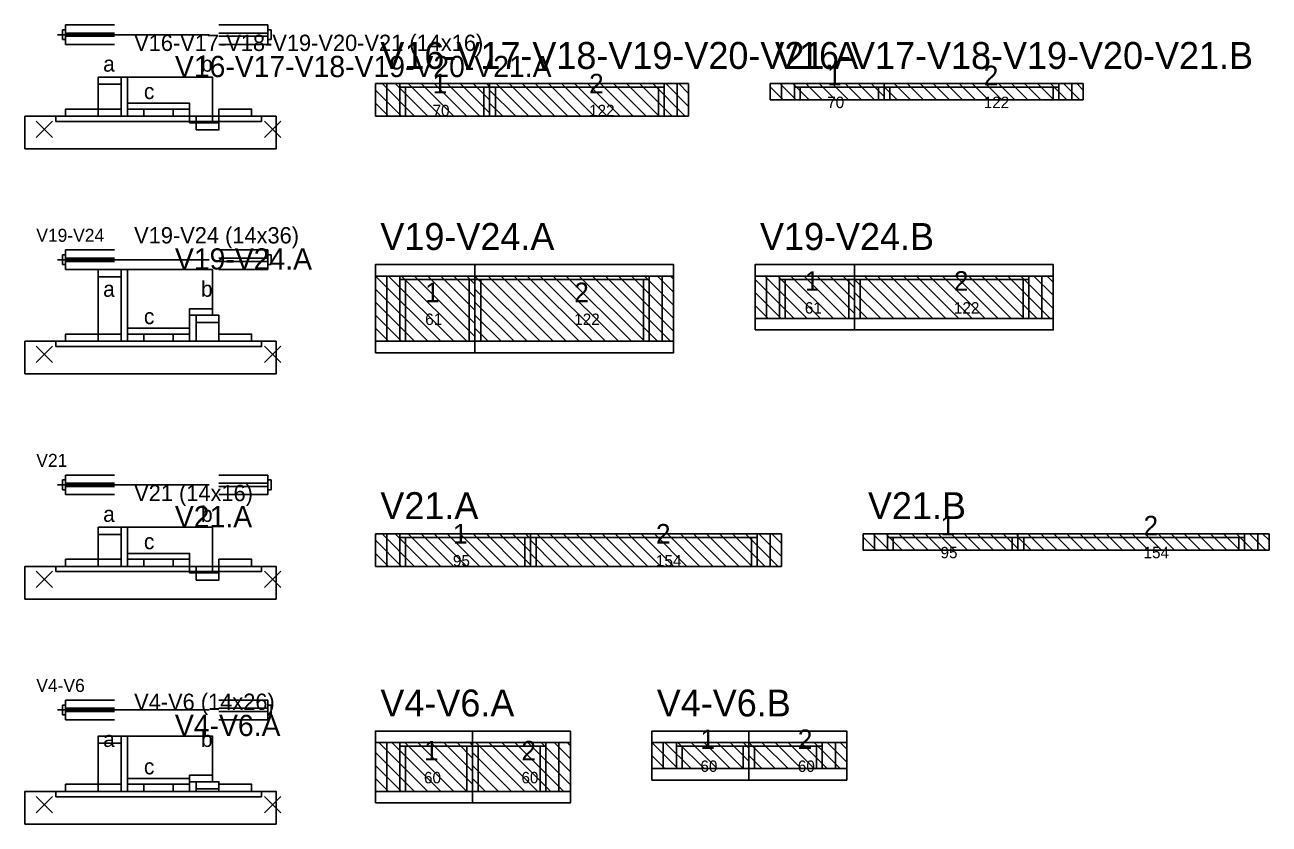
# Model space of a CAD drawing. Header units: metres. Extents: x -10 to 74425, y -2037 to 26.
# Drawn here: x 50046 to 50809, y -1456 to -966 of the extents above; entities that cross this region are included whole.
import ezdxf

# ---------------------------------------------------------------- set-up
doc = ezdxf.new("R2010")
doc.units = ezdxf.units.M
doc.layers.add('LABELS', color=3, linetype='Continuous')
doc.layers.add('VIGAS', color=7, linetype='Continuous')

msp = doc.modelspace()

# ---------------------------------------------------------------- linework, layer by layer
at = {"layer": 'VIGAS'}
for p, q in [((50068.6, -969), (50068.6, -975)), ((50070.6, -969), (50068.6, -969)), ((50070.6, -966), (50100.6, -966)), ((50070.6, -966), (50070.6, -978)), ((50164.6, -966), (50194.6, -966)), ((50194.6, -966), (50194.6, -978)), ((50194.6, -969), (50196.6, -969)), ((50196.6, -969), (50196.6, -975)), ((50065.6, -972), (50158.6, -972)), ((50070.6, -975), (50068.6, -975)), ((50070.6, -971), (50100.6, -971)), ((50070.6, -973), (50100.6, -973)), ((50164.6, -971), (50194.6, -971)), ((50164.6, -973), (50194.6, -973)), ((50194.6, -975), (50196.6, -975)), ((50070.6, -978), (50100.6, -978)), ((50164.6, -978), (50194.6, -978)), ((50260.6, -1002), (50330.6, -1002)), ((50260.6, -1022), (50260.6, -1002)), ((50276.6, -1022), (50260.6, -1006)), ((50284.6, -1022), (50264.6, -1002)), ((50267.6, -1022), (50267.6, -1002)), ((50292.6, -1022), (50272.6, -1002)), ((50275.6, -1022), (50275.6, -1002)), ((50275.6, -1004.2), (50330.6, -1004.2)), ((50279.1, -1022), (50279.1, -1004.2)), ((50300.6, -1022), (50280.6, -1002)), ((50308.6, -1022), (50288.6, -1002)), ((50316.6, -1022), (50296.6, -1002)), ((50324.6, -1022), (50304.6, -1002)), ((50330.6, -1020), (50312.6, -1002)), ((50330.6, -1012), (50320.6, -1002)), ((50327.1, -1022), (50327.1, -1004.2)), ((50330.6, -1004), (50328.6, -1002)), ((50330.6, -1022), (50330.6, -1002)), ((50330.6, -1022), (50330.6, -1002)), ((50330.6, -1002), (50452.6, -1002)), ((50330.6, -1022), (50330.6, -1002)), ((50330.6, -1022), (50330.6, -1002)), ((50330.6, -1022), (50330.6, -1002)), ((50330.6, -1004.2), (50437.6, -1004.2)), ((50346.6, -1022), (50330.6, -1006)), ((50334.1, -1022), (50334.1, -1004.2)), ((50354.6, -1022), (50334.6, -1002)), ((50362.6, -1022), (50342.6, -1002)), ((50370.6, -1022), (50350.6, -1002)), ((50378.6, -1022), (50358.6, -1002)), ((50386.6, -1022), (50366.6, -1002)), ((50394.6, -1022), (50374.6, -1002)), ((50402.6, -1022), (50382.6, -1002)), ((50410.6, -1022), (50390.6, -1002)), ((50418.6, -1022), (50398.6, -1002)), ((50426.6, -1022), (50406.6, -1002)), ((50434.6, -1022), (50414.6, -1002)), ((50442.6, -1022), (50422.6, -1002)), ((50450.6, -1022), (50430.6, -1002)), ((50434.1, -1022), (50434.1, -1004.2)), ((50437.6, -1022), (50437.6, -1002)), ((50452.6, -1016), (50438.6, -1002)), ((50445.6, -1022), (50445.6, -1002)), ((50452.6, -1008), (50446.6, -1002)), ((50452.6, -1022), (50452.6, -1002)), ((50502.6, -1002), (50572.6, -1002)), ((50502.6, -1012), (50502.6, -1002)), ((50510.6, -1012), (50502.6, -1004)), ((50518.6, -1012), (50508.6, -1002)), ((50509.6, -1012), (50509.6, -1002)), ((50526.6, -1012), (50516.6, -1002)), ((50517.6, -1012), (50517.6, -1002)), ((50517.6, -1004.2), (50572.6, -1004.2)), ((50521.1, -1012), (50521.1, -1004.2)), ((50534.6, -1012), (50524.6, -1002)), ((50542.6, -1012), (50532.6, -1002)), ((50550.6, -1012), (50540.6, -1002)), ((50558.6, -1012), (50548.6, -1002)), ((50566.6, -1012), (50556.6, -1002)), ((50572.6, -1010), (50564.6, -1002)), ((50569.1, -1012), (50569.1, -1004.2)), ((50572.6, -1012), (50572.6, -1002)), ((50572.6, -1012), (50572.6, -1002)), ((50572.6, -1002), (50694.6, -1002)), ((50572.6, -1012), (50572.6, -1002)), ((50572.6, -1012), (50572.6, -1002)), ((50572.6, -1012), (50572.6, -1002)), ((50572.6, -1002), (50572.6, -1002)), ((50580.6, -1012), (50572.6, -1004)), ((50572.6, -1004.2), (50679.6, -1004.2)), ((50576.1, -1012), (50576.1, -1004.2)), ((50588.6, -1012), (50578.6, -1002)), ((50596.6, -1012), (50586.6, -1002)), ((50604.6, -1012), (50594.6, -1002)), ((50612.6, -1012), (50602.6, -1002)), ((50620.6, -1012), (50610.6, -1002)), ((50628.6, -1012), (50618.6, -1002)), ((50636.6, -1012), (50626.6, -1002)), ((50644.6, -1012), (50634.6, -1002)), ((50652.6, -1012), (50642.6, -1002)), ((50660.6, -1012), (50650.6, -1002)), ((50668.6, -1012), (50658.6, -1002)), ((50676.6, -1012), (50666.6, -1002)), ((50684.6, -1012), (50674.6, -1002)), ((50676.1, -1012), (50676.1, -1004.2)), ((50679.6, -1012), (50679.6, -1002)), ((50692.6, -1012), (50682.6, -1002)), ((50687.6, -1012), (50687.6, -1002)), ((50694.6, -1006), (50690.6, -1002)), ((50694.6, -1012), (50694.6, -1002)), ((50268.6, -1022), (50260.6, -1014)), ((50338.6, -1022), (50330.6, -1014)), ((50502.6, -1012), (50572.6, -1012)), ((50502.6, -1012), (50502.6, -1012)), ((50517.6, -1012), (50521.1, -1012)), ((50569.1, -1012), (50572.6, -1012)), ((50572.6, -1012), (50694.6, -1012)), ((50572.6, -1012), (50576.1, -1012)), ((50572.6, -1012), (50572.6, -1012)), ((50676.1, -1012), (50679.6, -1012)), ((50260.6, -1022), (50330.6, -1022)), ((50260.6, -1022), (50260.6, -1022)), ((50275.6, -1022), (50279.1, -1022)), ((50327.1, -1022), (50330.6, -1022)), ((50330.6, -1022), (50452.6, -1022)), ((50330.6, -1022), (50334.1, -1022)), ((50330.6, -1022), (50330.6, -1022)), ((50434.1, -1022), (50437.6, -1022)), ((50052.6, -1035), (50062.6, -1025)), ((50052.6, -1025), (50062.6, -1035)), ((50192.6, -1035), (50202.6, -1025)), ((50192.6, -1025), (50202.6, -1035)), ((50070.6, -1104), (50100.6, -1104)), ((50070.6, -1104), (50070.6, -1116)), ((50164.6, -1104), (50194.6, -1104)), ((50194.6, -1104), (50194.6, -1116)), ((50065.6, -1110), (50158.6, -1110)), ((50068.6, -1107), (50068.6, -1113)), ((50070.6, -1107), (50068.6, -1107)), ((50070.6, -1113), (50068.6, -1113)), ((50070.6, -1109), (50100.6, -1109)), ((50070.6, -1111), (50100.6, -1111)), ((50164.6, -1109), (50194.6, -1109)), ((50164.6, -1111), (50194.6, -1111)), ((50194.6, -1107), (50196.6, -1107)), ((50194.6, -1113), (50196.6, -1113)), ((50196.6, -1107), (50196.6, -1113)), ((50070.6, -1116), (50100.6, -1116)), ((50164.6, -1116), (50194.6, -1116)), ((50260.6, -1120), (50321.6, -1120)), ((50260.6, -1160), (50260.6, -1120)), ((50300.6, -1160), (50260.6, -1120)), ((50267.6, -1160), (50267.6, -1120)), ((50308.6, -1160), (50268.6, -1120)), ((50275.6, -1160), (50275.6, -1120)), ((50316.6, -1160), (50276.6, -1120)), ((50321.6, -1157), (50284.6, -1120)), ((50321.6, -1149), (50292.6, -1120)), ((50321.6, -1141), (50300.6, -1120)), ((50321.6, -1133), (50308.6, -1120)), ((50321.6, -1125), (50316.6, -1120)), ((50321.6, -1160), (50321.6, -1120)), ((50321.6, -1160), (50321.6, -1120)), ((50321.6, -1120), (50443.4, -1120)), ((50321.6, -1160), (50321.6, -1120)), ((50321.6, -1160), (50321.6, -1120)), ((50321.6, -1160), (50321.6, -1120)), ((50361.6, -1160), (50321.6, -1120)), ((50369.6, -1160), (50329.6, -1120)), ((50377.6, -1160), (50337.6, -1120)), ((50385.6, -1160), (50345.6, -1120)), ((50393.6, -1160), (50353.6, -1120)), ((50401.6, -1160), (50361.6, -1120)), ((50409.6, -1160), (50369.6, -1120)), ((50417.6, -1160), (50377.6, -1120)), ((50425.6, -1160), (50385.6, -1120)), ((50433.6, -1160), (50393.6, -1120)), ((50441.6, -1160), (50401.6, -1120)), ((50443.4, -1153.8), (50409.6, -1120)), ((50443.4, -1145.8), (50417.6, -1120)), ((50443.4, -1137.8), (50425.6, -1120)), ((50428.4, -1160), (50428.4, -1120)), ((50443.4, -1129.8), (50433.6, -1120)), ((50436.4, -1160), (50436.4, -1120)), ((50443.4, -1121.8), (50441.6, -1120)), ((50443.4, -1160), (50443.4, -1120)), ((50493.4, -1120), (50554.4, -1120)), ((50493.4, -1146), (50493.4, -1120)), ((50525.4, -1146), (50499.4, -1120)), ((50500.4, -1146), (50500.4, -1120)), ((50533.4, -1146), (50507.4, -1120)), ((50508.4, -1146), (50508.4, -1120)), ((50541.4, -1146), (50515.4, -1120)), ((50549.4, -1146), (50523.4, -1120)), ((50554.4, -1143), (50531.4, -1120)), ((50554.4, -1135), (50539.4, -1120)), ((50554.4, -1127), (50547.4, -1120)), ((50554.4, -1146), (50554.4, -1120)), ((50554.4, -1146), (50554.4, -1120)), ((50554.4, -1120), (50676.2, -1120)), ((50554.4, -1146), (50554.4, -1120)), ((50554.4, -1146), (50554.4, -1120)), ((50554.4, -1146), (50554.4, -1120)), ((50586.4, -1146), (50560.4, -1120)), ((50594.4, -1146), (50568.4, -1120)), ((50602.4, -1146), (50576.4, -1120)), ((50610.4, -1146), (50584.4, -1120)), ((50618.4, -1146), (50592.4, -1120)), ((50626.4, -1146), (50600.4, -1120)), ((50634.4, -1146), (50608.4, -1120)), ((50642.4, -1146), (50616.4, -1120)), ((50650.4, -1146), (50624.4, -1120)), ((50658.4, -1146), (50632.4, -1120)), ((50666.4, -1146), (50640.4, -1120)), ((50674.4, -1146), (50648.4, -1120)), ((50676.2, -1139.8), (50656.4, -1120)), ((50661.2, -1146), (50661.2, -1120)), ((50676.2, -1131.8), (50664.4, -1120)), ((50669.2, -1146), (50669.2, -1120)), ((50676.2, -1123.8), (50672.4, -1120)), ((50676.2, -1146), (50676.2, -1120)), ((50292.6, -1160), (50260.6, -1128)), ((50275.6, -1122.2), (50321.6, -1122.2)), ((50279.1, -1160), (50279.1, -1122.2)), ((50318.1, -1160), (50318.1, -1122.2)), ((50321.6, -1122.2), (50428.4, -1122.2)), ((50353.6, -1160), (50321.6, -1128)), ((50325.1, -1160), (50325.1, -1122.2)), ((50424.9, -1160), (50424.9, -1122.2)), ((50517.4, -1146), (50493.4, -1122)), ((50508.4, -1122.2), (50554.4, -1122.2)), ((50511.9, -1146), (50511.9, -1122.2)), ((50550.9, -1146), (50550.9, -1122.2)), ((50578.4, -1146), (50554.4, -1122)), ((50554.4, -1122.2), (50661.2, -1122.2)), ((50557.9, -1146), (50557.9, -1122.2)), ((50657.7, -1146), (50657.7, -1122.2)), ((50284.6, -1160), (50260.6, -1136)), ((50345.6, -1160), (50321.6, -1136)), ((50509.4, -1146), (50493.4, -1130)), ((50570.4, -1146), (50554.4, -1130)), ((50276.6, -1160), (50260.6, -1144)), ((50337.6, -1160), (50321.6, -1144)), ((50501.4, -1146), (50493.4, -1138)), ((50562.4, -1146), (50554.4, -1138)), ((50268.6, -1160), (50260.6, -1152)), ((50329.6, -1160), (50321.6, -1152)), ((50493.4, -1146), (50554.4, -1146)), ((50493.4, -1146), (50493.4, -1146)), ((50508.4, -1146), (50511.9, -1146)), ((50550.9, -1146), (50554.4, -1146)), ((50554.4, -1146), (50676.2, -1146)), ((50554.4, -1146), (50557.9, -1146)), ((50554.4, -1146), (50554.4, -1146)), ((50657.7, -1146), (50661.2, -1146)), ((50052.6, -1173), (50062.6, -1163)), ((50052.6, -1163), (50062.6, -1173)), ((50192.6, -1173), (50202.6, -1163)), ((50192.6, -1163), (50202.6, -1173)), ((50260.6, -1160), (50321.6, -1160)), ((50260.6, -1160), (50260.6, -1160)), ((50275.6, -1160), (50279.1, -1160)), ((50318.1, -1160), (50321.6, -1160)), ((50321.6, -1160), (50443.4, -1160)), ((50321.6, -1160), (50325.1, -1160)), ((50321.6, -1160), (50321.6, -1160)), ((50424.9, -1160), (50428.4, -1160)), ((50070.6, -1242), (50100.6, -1242)), ((50070.6, -1242), (50070.6, -1254)), ((50164.6, -1242), (50194.6, -1242)), ((50194.6, -1242), (50194.6, -1254)), ((50065.6, -1248), (50158.6, -1248)), ((50068.6, -1245), (50068.6, -1251)), ((50070.6, -1245), (50068.6, -1245)), ((50070.6, -1251), (50068.6, -1251)), ((50070.6, -1247), (50100.6, -1247)), ((50070.6, -1249), (50100.6, -1249)), ((50164.6, -1247), (50194.6, -1247)), ((50164.6, -1249), (50194.6, -1249)), ((50194.6, -1245), (50196.6, -1245)), ((50194.6, -1251), (50196.6, -1251)), ((50196.6, -1245), (50196.6, -1251)), ((50070.6, -1254), (50100.6, -1254)), ((50164.6, -1254), (50194.6, -1254)), ((50260.6, -1278), (50355.6, -1278)), ((50260.6, -1298), (50260.6, -1278)), ((50284.6, -1298), (50264.6, -1278)), ((50267.6, -1298), (50267.6, -1278)), ((50292.6, -1298), (50272.6, -1278)), ((50275.6, -1298), (50275.6, -1278)), ((50275.6, -1280.2), (50355.6, -1280.2)), ((50279.1, -1298), (50279.1, -1280.2)), ((50300.6, -1298), (50280.6, -1278)), ((50308.6, -1298), (50288.6, -1278)), ((50316.6, -1298), (50296.6, -1278)), ((50324.6, -1298), (50304.6, -1278)), ((50332.6, -1298), (50312.6, -1278)), ((50340.6, -1298), (50320.6, -1278)), ((50348.6, -1298), (50328.6, -1278)), ((50355.6, -1297), (50336.6, -1278)), ((50355.6, -1289), (50344.6, -1278)), ((50352.1, -1298), (50352.1, -1280.2)), ((50355.6, -1281), (50352.6, -1278)), ((50355.6, -1298), (50355.6, -1278)), ((50355.6, -1298), (50355.6, -1278)), ((50355.6, -1278), (50509.6, -1278)), ((50355.6, -1298), (50355.6, -1278)), ((50355.6, -1298), (50355.6, -1278)), ((50355.6, -1298), (50355.6, -1278)), ((50355.6, -1280.2), (50494.6, -1280.2)), ((50359.1, -1298), (50359.1, -1280.2)), ((50379.6, -1298), (50359.6, -1278)), ((50387.6, -1298), (50367.6, -1278)), ((50395.6, -1298), (50375.6, -1278)), ((50403.6, -1298), (50383.6, -1278)), ((50411.6, -1298), (50391.6, -1278)), ((50419.6, -1298), (50399.6, -1278)), ((50427.6, -1298), (50407.6, -1278)), ((50435.6, -1298), (50415.6, -1278)), ((50443.6, -1298), (50423.6, -1278)), ((50451.6, -1298), (50431.6, -1278)), ((50459.6, -1298), (50439.6, -1278)), ((50467.6, -1298), (50447.6, -1278)), ((50475.6, -1298), (50455.6, -1278)), ((50483.6, -1298), (50463.6, -1278)), ((50491.6, -1298), (50471.6, -1278)), ((50499.6, -1298), (50479.6, -1278)), ((50507.6, -1298), (50487.6, -1278)), ((50491.1, -1298), (50491.1, -1280.2)), ((50494.6, -1298), (50494.6, -1278)), ((50509.6, -1292), (50495.6, -1278)), ((50502.6, -1298), (50502.6, -1278)), ((50509.6, -1284), (50503.6, -1278)), ((50509.6, -1298), (50509.6, -1278)), ((50559.6, -1278), (50654.6, -1278)), ((50559.6, -1288), (50559.6, -1278)), ((50567.6, -1288), (50559.6, -1280)), ((50575.6, -1288), (50565.6, -1278)), ((50566.6, -1288), (50566.6, -1278)), ((50583.6, -1288), (50573.6, -1278)), ((50574.6, -1288), (50574.6, -1278)), ((50574.6, -1280.2), (50654.6, -1280.2)), ((50578.1, -1288), (50578.1, -1280.2)), ((50591.6, -1288), (50581.6, -1278)), ((50599.6, -1288), (50589.6, -1278)), ((50607.6, -1288), (50597.6, -1278)), ((50615.6, -1288), (50605.6, -1278)), ((50623.6, -1288), (50613.6, -1278)), ((50631.6, -1288), (50621.6, -1278)), ((50639.6, -1288), (50629.6, -1278)), ((50647.6, -1288), (50637.6, -1278)), ((50654.6, -1287), (50645.6, -1278)), ((50651.1, -1288), (50651.1, -1280.2)), ((50654.6, -1279), (50653.6, -1278)), ((50654.6, -1288), (50654.6, -1278)), ((50654.6, -1288), (50654.6, -1278)), ((50654.6, -1278), (50808.6, -1278)), ((50654.6, -1288), (50654.6, -1278)), ((50654.6, -1288), (50654.6, -1278)), ((50654.6, -1288), (50654.6, -1278)), ((50662.6, -1288), (50654.6, -1280)), ((50654.6, -1280.2), (50793.6, -1280.2)), ((50658.1, -1288), (50658.1, -1280.2)), ((50670.6, -1288), (50660.6, -1278)), ((50678.6, -1288), (50668.6, -1278)), ((50686.6, -1288), (50676.6, -1278)), ((50694.6, -1288), (50684.6, -1278)), ((50702.6, -1288), (50692.6, -1278)), ((50710.6, -1288), (50700.6, -1278)), ((50718.6, -1288), (50708.6, -1278)), ((50726.6, -1288), (50716.6, -1278)), ((50734.6, -1288), (50724.6, -1278)), ((50742.6, -1288), (50732.6, -1278)), ((50750.6, -1288), (50740.6, -1278)), ((50758.6, -1288), (50748.6, -1278)), ((50766.6, -1288), (50756.6, -1278)), ((50774.6, -1288), (50764.6, -1278)), ((50782.6, -1288), (50772.6, -1278)), ((50790.6, -1288), (50780.6, -1278)), ((50798.6, -1288), (50788.6, -1278)), ((50790.1, -1288), (50790.1, -1280.2)), ((50793.6, -1288), (50793.6, -1278)), ((50806.6, -1288), (50796.6, -1278)), ((50801.6, -1288), (50801.6, -1278)), ((50808.6, -1282), (50804.6, -1278)), ((50808.6, -1288), (50808.6, -1278)), ((50276.6, -1298), (50260.6, -1282)), ((50371.6, -1298), (50355.6, -1282)), ((50559.6, -1288), (50654.6, -1288)), ((50559.6, -1288), (50559.6, -1288)), ((50574.6, -1288), (50578.1, -1288)), ((50651.1, -1288), (50654.6, -1288)), ((50654.6, -1288), (50808.6, -1288)), ((50654.6, -1288), (50658.1, -1288)), ((50654.6, -1288), (50654.6, -1288)), ((50790.1, -1288), (50793.6, -1288)), ((50268.6, -1298), (50260.6, -1290)), ((50363.6, -1298), (50355.6, -1290)), ((50052.6, -1311), (50062.6, -1301)), ((50052.6, -1301), (50062.6, -1311)), ((50192.6, -1311), (50202.6, -1301)), ((50192.6, -1301), (50202.6, -1311)), ((50260.6, -1298), (50355.6, -1298)), ((50260.6, -1298), (50260.6, -1298)), ((50275.6, -1298), (50279.1, -1298)), ((50352.1, -1298), (50355.6, -1298)), ((50355.6, -1298), (50509.6, -1298)), ((50355.6, -1298), (50359.1, -1298)), ((50355.6, -1298), (50355.6, -1298)), ((50491.1, -1298), (50494.6, -1298)), ((50070.6, -1380), (50100.6, -1380)), ((50070.6, -1380), (50070.6, -1392)), ((50164.6, -1380), (50194.6, -1380)), ((50194.6, -1380), (50194.6, -1392)), ((50065.6, -1386), (50158.6, -1386)), ((50068.6, -1383), (50068.6, -1389)), ((50070.6, -1383), (50068.6, -1383)), ((50070.6, -1385), (50100.6, -1385)), ((50070.6, -1387), (50100.6, -1387)), ((50164.6, -1385), (50194.6, -1385)), ((50164.6, -1387), (50194.6, -1387)), ((50194.6, -1383), (50196.6, -1383)), ((50196.6, -1383), (50196.6, -1389)), ((50070.6, -1389), (50068.6, -1389)), ((50070.6, -1392), (50100.6, -1392)), ((50164.6, -1392), (50194.6, -1392)), ((50194.6, -1389), (50196.6, -1389)), ((50260.6, -1406), (50320.1, -1406)), ((50260.6, -1436), (50260.6, -1406)), ((50292.6, -1436), (50262.6, -1406)), ((50267.6, -1436), (50267.6, -1406)), ((50300.6, -1436), (50270.6, -1406)), ((50275.6, -1436), (50275.6, -1406)), ((50275.6, -1408.2), (50320.1, -1408.2)), ((50308.6, -1436), (50278.6, -1406)), ((50279.1, -1436), (50279.1, -1408.2)), ((50316.6, -1436), (50286.6, -1406)), ((50320.1, -1431.5), (50294.6, -1406)), ((50320.1, -1423.5), (50302.6, -1406)), ((50320.1, -1415.5), (50310.6, -1406)), ((50316.6, -1436), (50316.6, -1408.2)), ((50320.1, -1407.5), (50318.6, -1406)), ((50320.1, -1436), (50320.1, -1406)), ((50320.1, -1436), (50320.1, -1406)), ((50320.1, -1406), (50380.1, -1406)), ((50320.1, -1436), (50320.1, -1406)), ((50320.1, -1436), (50320.1, -1406)), ((50320.1, -1436), (50320.1, -1406)), ((50320.1, -1408.2), (50365.1, -1408.2)), ((50352.1, -1436), (50322.1, -1406)), ((50323.6, -1436), (50323.6, -1408.2)), ((50360.1, -1436), (50330.1, -1406)), ((50368.1, -1436), (50338.1, -1406)), ((50376.1, -1436), (50346.1, -1406)), ((50380.1, -1432), (50354.1, -1406)), ((50361.6, -1436), (50361.6, -1408.2)), ((50380.1, -1424), (50362.1, -1406)), ((50365.1, -1436), (50365.1, -1406)), ((50380.1, -1416), (50370.1, -1406)), ((50373.1, -1436), (50373.1, -1406)), ((50380.1, -1408), (50378.1, -1406)), ((50380.1, -1436), (50380.1, -1406)), ((50430.1, -1406), (50489.6, -1406)), ((50430.1, -1422), (50430.1, -1406)), ((50446.1, -1422), (50430.1, -1406)), ((50437.1, -1422), (50437.1, -1406)), ((50454.1, -1422), (50438.1, -1406)), ((50445.1, -1422), (50445.1, -1406)), ((50445.1, -1408.2), (50489.6, -1408.2)), ((50462.1, -1422), (50446.1, -1406)), ((50448.6, -1422), (50448.6, -1408.2)), ((50470.1, -1422), (50454.1, -1406)), ((50478.1, -1422), (50462.1, -1406)), ((50486.1, -1422), (50470.1, -1406)), ((50489.6, -1417.5), (50478.1, -1406)), ((50489.6, -1409.5), (50486.1, -1406)), ((50486.1, -1422), (50486.1, -1408.2)), ((50489.6, -1422), (50489.6, -1406)), ((50489.6, -1422), (50489.6, -1406)), ((50489.6, -1406), (50549.6, -1406)), ((50489.6, -1422), (50489.6, -1406)), ((50489.6, -1422), (50489.6, -1406)), ((50489.6, -1422), (50489.6, -1406)), ((50505.6, -1422), (50489.6, -1406)), ((50489.6, -1408.2), (50534.6, -1408.2)), ((50493.1, -1422), (50493.1, -1408.2)), ((50513.6, -1422), (50497.6, -1406)), ((50521.6, -1422), (50505.6, -1406)), ((50529.6, -1422), (50513.6, -1406)), ((50537.6, -1422), (50521.6, -1406)), ((50545.6, -1422), (50529.6, -1406)), ((50531.1, -1422), (50531.1, -1408.2)), ((50534.6, -1422), (50534.6, -1406)), ((50549.6, -1418), (50537.6, -1406)), ((50542.6, -1422), (50542.6, -1406)), ((50549.6, -1410), (50545.6, -1406)), ((50549.6, -1422), (50549.6, -1406)), ((50284.6, -1436), (50260.6, -1412)), ((50344.1, -1436), (50320.1, -1412)), ((50438.1, -1422), (50430.1, -1414)), ((50497.6, -1422), (50489.6, -1414)), ((50276.6, -1436), (50260.6, -1420)), ((50336.1, -1436), (50320.1, -1420)), ((50430.1, -1422), (50489.6, -1422)), ((50430.1, -1422), (50430.1, -1422)), ((50445.1, -1422), (50448.6, -1422)), ((50486.1, -1422), (50489.6, -1422)), ((50489.6, -1422), (50549.6, -1422)), ((50489.6, -1422), (50493.1, -1422)), ((50489.6, -1422), (50489.6, -1422)), ((50531.1, -1422), (50534.6, -1422)), ((50268.6, -1436), (50260.6, -1428)), ((50328.1, -1436), (50320.1, -1428)), ((50052.6, -1449), (50062.6, -1439)), ((50052.6, -1439), (50062.6, -1449)), ((50192.6, -1449), (50202.6, -1439)), ((50192.6, -1439), (50202.6, -1449)), ((50260.6, -1436), (50320.1, -1436)), ((50260.6, -1436), (50260.6, -1436)), ((50275.6, -1436), (50279.1, -1436)), ((50316.6, -1436), (50320.1, -1436)), ((50320.1, -1436), (50380.1, -1436)), ((50320.1, -1436), (50323.6, -1436)), ((50320.1, -1436), (50320.1, -1436)), ((50361.6, -1436), (50365.1, -1436))]:
    msp.add_line(p, q, dxfattribs=at)
for points in [[(50090.6, -1022), (50104.6, -1022), (50104.6, -998), (50090.6, -998)], [(50090.6, -1002.4), (50104.6, -1002.4), (50104.6, -998), (50090.6, -998)], [(50104.6, -1022), (50108.6, -1022), (50108.6, -998), (50104.6, -998)], [(50108.6, -1014), (50108.6, -998), (50160.6, -998), (50160.6, -1022), (50146.6, -1022), (50146.6, -1014)], [(50108.6, -1017.6), (50146.6, -1017.6), (50146.6, -1014), (50108.6, -1014)], [(50045.6, -1042), (50199.6, -1042), (50199.6, -1022), (50045.6, -1022)], [(50064.6, -1025.2), (50190.6, -1025.2), (50190.6, -1022), (50064.6, -1022)], [(50070.6, -1022), (50090.6, -1022), (50090.6, -1017.6), (50070.6, -1017.6)], [(50090.6, -1022), (50104.6, -1022), (50104.6, -1017.6), (50090.6, -1017.6)], [(50108.6, -1022), (50118.6, -1022), (50118.6, -1017.6), (50108.6, -1017.6)], [(50136.6, -1022), (50146.6, -1022), (50146.6, -1017.6), (50136.6, -1017.6)], [(50146.6, -1022), (50150.6, -1022), (50150.6, -1026), (50146.6, -1026)], [(50146.6, -1026), (50160.6, -1026), (50160.6, -1022), (50146.6, -1022)], [(50150.6, -1022), (50164.6, -1022), (50164.6, -1026), (50150.6, -1026)], [(50164.6, -1022), (50184.6, -1022), (50184.6, -1017.6), (50164.6, -1017.6)], [(50150.6, -1030.4), (50164.6, -1030.4), (50164.6, -1026), (50150.6, -1026)], [(50260.6, -1120), (50321.6, -1120), (50321.6, -1113), (50260.6, -1113)], [(50321.6, -1120), (50443.4, -1120), (50443.4, -1113), (50321.6, -1113)], [(50493.4, -1120), (50554.4, -1120), (50554.4, -1113), (50493.4, -1113)], [(50554.4, -1120), (50676.2, -1120), (50676.2, -1113), (50554.4, -1113)], [(50090.6, -1160), (50104.6, -1160), (50104.6, -1116), (50090.6, -1116)], [(50090.6, -1120.4), (50104.6, -1120.4), (50104.6, -1116), (50090.6, -1116)], [(50104.6, -1160), (50108.6, -1160), (50108.6, -1116), (50104.6, -1116)], [(50108.6, -1152), (50108.6, -1116), (50160.6, -1116), (50160.6, -1140), (50146.6, -1140), (50146.6, -1152)], [(50146.6, -1144), (50160.6, -1144), (50160.6, -1140), (50146.6, -1140)], [(50146.6, -1160), (50150.6, -1160), (50150.6, -1144), (50146.6, -1144)], [(50150.6, -1160), (50164.6, -1160), (50164.6, -1144), (50150.6, -1144)], [(50150.6, -1148.4), (50164.6, -1148.4), (50164.6, -1144), (50150.6, -1144)], [(50108.6, -1155.6), (50146.6, -1155.6), (50146.6, -1152), (50108.6, -1152)], [(50493.4, -1153), (50554.4, -1153), (50554.4, -1146), (50493.4, -1146)], [(50554.4, -1153), (50676.2, -1153), (50676.2, -1146), (50554.4, -1146)], [(50070.6, -1160), (50090.6, -1160), (50090.6, -1155.6), (50070.6, -1155.6)], [(50090.6, -1160), (50104.6, -1160), (50104.6, -1155.6), (50090.6, -1155.6)], [(50108.6, -1160), (50118.6, -1160), (50118.6, -1155.6), (50108.6, -1155.6)], [(50136.6, -1160), (50146.6, -1160), (50146.6, -1155.6), (50136.6, -1155.6)], [(50164.6, -1160), (50184.6, -1160), (50184.6, -1155.6), (50164.6, -1155.6)], [(50045.6, -1180), (50199.6, -1180), (50199.6, -1160), (50045.6, -1160)], [(50064.6, -1163.2), (50190.6, -1163.2), (50190.6, -1160), (50064.6, -1160)], [(50260.6, -1167), (50321.6, -1167), (50321.6, -1160), (50260.6, -1160)], [(50321.6, -1167), (50443.4, -1167), (50443.4, -1160), (50321.6, -1160)], [(50090.6, -1298), (50104.6, -1298), (50104.6, -1274), (50090.6, -1274)], [(50090.6, -1278.4), (50104.6, -1278.4), (50104.6, -1274), (50090.6, -1274)], [(50104.6, -1298), (50108.6, -1298), (50108.6, -1274), (50104.6, -1274)], [(50108.6, -1290), (50108.6, -1274), (50160.6, -1274), (50160.6, -1298), (50146.6, -1298), (50146.6, -1290)], [(50070.6, -1298), (50090.6, -1298), (50090.6, -1293.6), (50070.6, -1293.6)], [(50090.6, -1298), (50104.6, -1298), (50104.6, -1293.6), (50090.6, -1293.6)], [(50108.6, -1293.6), (50146.6, -1293.6), (50146.6, -1290), (50108.6, -1290)], [(50108.6, -1298), (50118.6, -1298), (50118.6, -1293.6), (50108.6, -1293.6)], [(50136.6, -1298), (50146.6, -1298), (50146.6, -1293.6), (50136.6, -1293.6)], [(50164.6, -1298), (50184.6, -1298), (50184.6, -1293.6), (50164.6, -1293.6)], [(50045.6, -1318), (50199.6, -1318), (50199.6, -1298), (50045.6, -1298)], [(50064.6, -1301.2), (50190.6, -1301.2), (50190.6, -1298), (50064.6, -1298)], [(50146.6, -1298), (50150.6, -1298), (50150.6, -1302), (50146.6, -1302)], [(50146.6, -1302), (50160.6, -1302), (50160.6, -1298), (50146.6, -1298)], [(50150.6, -1298), (50164.6, -1298), (50164.6, -1302), (50150.6, -1302)], [(50150.6, -1306.4), (50164.6, -1306.4), (50164.6, -1302), (50150.6, -1302)], [(50090.6, -1436), (50104.6, -1436), (50104.6, -1402), (50090.6, -1402)], [(50090.6, -1406.4), (50104.6, -1406.4), (50104.6, -1402), (50090.6, -1402)], [(50104.6, -1436), (50108.6, -1436), (50108.6, -1402), (50104.6, -1402)], [(50108.6, -1428), (50108.6, -1402), (50160.6, -1402), (50160.6, -1426), (50146.6, -1426), (50146.6, -1428)], [(50260.6, -1406), (50320.1, -1406), (50320.1, -1399), (50260.6, -1399)], [(50320.1, -1406), (50380.1, -1406), (50380.1, -1399), (50320.1, -1399)], [(50430.1, -1406), (50489.6, -1406), (50489.6, -1399), (50430.1, -1399)], [(50489.6, -1406), (50549.6, -1406), (50549.6, -1399), (50489.6, -1399)], [(50146.6, -1430), (50160.6, -1430), (50160.6, -1426), (50146.6, -1426)], [(50430.1, -1429), (50489.6, -1429), (50489.6, -1422), (50430.1, -1422)], [(50489.6, -1429), (50549.6, -1429), (50549.6, -1422), (50489.6, -1422)], [(50070.6, -1436), (50090.6, -1436), (50090.6, -1431.6), (50070.6, -1431.6)], [(50090.6, -1436), (50104.6, -1436), (50104.6, -1431.6), (50090.6, -1431.6)], [(50108.6, -1431.6), (50146.6, -1431.6), (50146.6, -1428), (50108.6, -1428)], [(50108.6, -1436), (50118.6, -1436), (50118.6, -1431.6), (50108.6, -1431.6)], [(50136.6, -1436), (50146.6, -1436), (50146.6, -1431.6), (50136.6, -1431.6)], [(50146.6, -1436), (50150.6, -1436), (50150.6, -1430), (50146.6, -1430)], [(50150.6, -1436), (50164.6, -1436), (50164.6, -1430), (50150.6, -1430)], [(50150.6, -1434.4), (50164.6, -1434.4), (50164.6, -1430), (50150.6, -1430)], [(50164.6, -1436), (50184.6, -1436), (50184.6, -1431.6), (50164.6, -1431.6)], [(50045.6, -1456), (50199.6, -1456), (50199.6, -1436), (50045.6, -1436)], [(50064.6, -1439.2), (50190.6, -1439.2), (50190.6, -1436), (50064.6, -1436)], [(50260.6, -1443), (50320.1, -1443), (50320.1, -1436), (50260.6, -1436)], [(50320.1, -1443), (50380.1, -1443), (50380.1, -1436), (50320.1, -1436)]]:
    msp.add_lwpolyline(points, close=True, dxfattribs=at)

# ---------------------------------------------------------------- texts
at = {"layer": 'LABELS'}
for s, p in [('V19-V24', (50052.6, -1099)), ('V21', (50052.6, -1237)), ('V4-V6', (50052.6, -1375))]:
    msp.add_text(s, height=8, dxfattribs=at).set_placement(p)
at = {"layer": 'VIGAS'}
for s, height, p in [('V16-V17-V18-V19-V20-V21 (14x16)', 10, (50112.6, -982)), ('V16-V17-V18-V19-V20-V21.A', 16.5, (50263.6, -993)), ('V16-V17-V18-V19-V20-V21.B', 16.5, (50505.6, -993)), ('a', 9.6, (50093.6, -994.7)), ('V16-V17-V18-V19-V20-V21.A', 13, (50137.6, -998)), ('b', 9.6, (50153.6, -994.7)), ('1', 12, (50537.6, -1003)), ('2', 12, (50633.6, -1003)), ('1', 12, (50295.6, -1008)), ('2', 12, (50391.6, -1008)), ('c', 9.6, (50118.6, -1011.5)), ('70', 7, (50537.6, -1017)), ('122', 7, (50633.6, -1017)), ('70', 7, (50295.6, -1022)), ('122', 7, (50391.6, -1022)), ('V19-V24 (14x36)', 10, (50112.6, -1100)), ('V19-V24.A', 16.5, (50263.6, -1104)), ('V19-V24.B', 16.5, (50496.4, -1104)), ('V19-V24.A', 13, (50137.6, -1116)), ('1', 12, (50523.9, -1129)), ('2', 12, (50615.3, -1129)), ('a', 9.6, (50093.6, -1132.7)), ('b', 9.6, (50153.6, -1132.7)), ('1', 12, (50291.1, -1136)), ('2', 12, (50382.5, -1136)), ('61', 7, (50523.9, -1143)), ('122', 7, (50615.3, -1143)), ('c', 9.6, (50118.6, -1149.5)), ('61', 7, (50291.1, -1150)), ('122', 7, (50382.5, -1150)), ('V21 (14x16)', 10, (50112.6, -1258)), ('V21.A', 16.5, (50263.6, -1269)), ('V21.B', 16.5, (50562.6, -1269)), ('a', 9.6, (50093.6, -1270.7)), ('V21.A', 13, (50137.6, -1274)), ('b', 9.6, (50153.6, -1270.7)), ('1', 12, (50308.1, -1284)), ('2', 12, (50432.6, -1284)), ('1', 12, (50607.1, -1279)), ('2', 12, (50731.6, -1279)), ('c', 9.6, (50118.6, -1287.5)), ('95', 7, (50607.1, -1293)), ('154', 7, (50731.6, -1293)), ('95', 7, (50308.1, -1298)), ('154', 7, (50432.6, -1298)), ('V4-V6.A', 16.5, (50263.6, -1390)), ('V4-V6.B', 16.5, (50433.1, -1390)), ('V4-V6 (14x26)', 10, (50112.6, -1386)), ('V4-V6.A', 13, (50137.6, -1402)), ('a', 9.6, (50093.6, -1408.7)), ('b', 9.6, (50153.6, -1408.7)), ('1', 12, (50459.85, -1410)), ('2', 12, (50519.6, -1410)), ('1', 12, (50290.35, -1417)), ('2', 12, (50350.1, -1417)), ('c', 9.6, (50118.6, -1425.5)), ('60', 7, (50459.85, -1424)), ('60', 7, (50519.6, -1424)), ('60', 7, (50290.35, -1431)), ('60', 7, (50350.1, -1431))]:
    msp.add_text(s, height=height, dxfattribs=at).set_placement(p)

doc.saveas('drawing.dxf')
